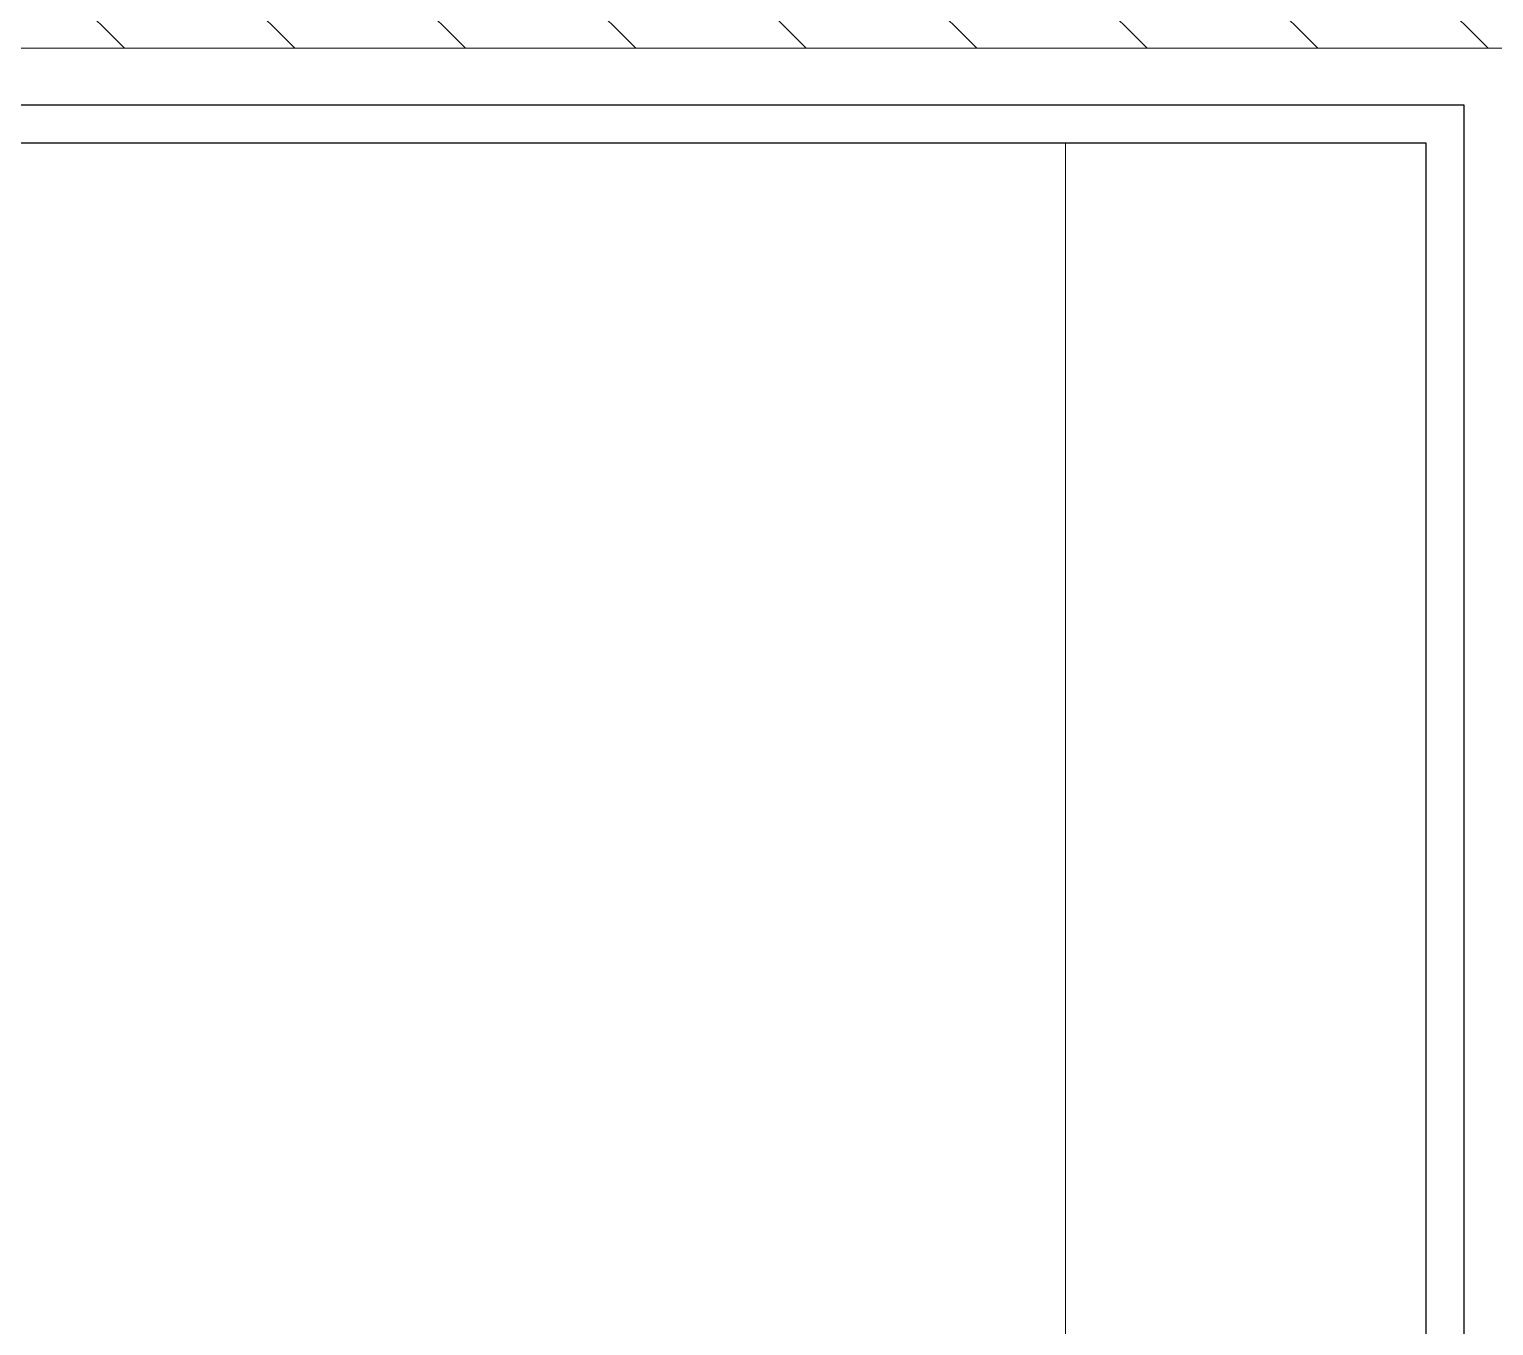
# Model space of a CAD drawing. Header units: millimetres. Extents: x -343543 to 400519, y -115663 to 104219.
# Drawn here: x -330561.4 to -330175.7, y 9653.5 to 9995 of the extents above; entities that cross this region are included whole.
import ezdxf

# ---------------------------------------------------------------- set-up
doc = ezdxf.new("R2010")
doc.units = ezdxf.units.MM
for name, color, linetype, lineweight in [('A-SYMBOLS', 10, 'Continuous', 13), ('XREF MAT BANG TUONG XAY$0$01.Xref _MB T1$0$A-FURN', 8, 'Continuous', 5), ('XREF MAT BANG TUONG XAY$0$01.Xref _MB T1$0$A-TEXT', 8, 'Continuous', 25), ('XREF MAT BANG TUONG XAY$0$A-WALL-INT', 8, 'Continuous', 9)]:
    doc.layers.add(name, color=color, linetype=linetype, lineweight=lineweight)
for name, color, linetype in [('XREF MAT BANG TUONG XAY$0$A-FNSH', 8, 'Continuous'), ('XREF MAT BANG TUONG XAY$0$A-FURN', 8, 'Continuous'), ('XREF MAT BANG TUONG XAY$0$A-PATT', 8, 'Continuous')]:
    doc.layers.add(name, color=color, linetype=linetype)

# ---------------------------------------------------------------- blocks, each defined once
blk = doc.blocks.new('*U226')
at = {"layer": 'XREF MAT BANG TUONG XAY$0$A-PATT'}
h = blk.add_hatch(dxfattribs=at)
h.set_pattern_fill('ANSI31', color=8, scale=10)
h.set_pattern_definition([(45, (36791.79, -11293.564), (-22.45064, 22.45064), [])])
h.paths.add_polyline_path([(-38.7, 47.5), (1306.3, 47.5), (1306.3, -162.5), (-38.7, -162.5)])
at = {"layer": 'XREF MAT BANG TUONG XAY$0$A-WALL-INT', "color": 8}
blk.add_lwpolyline([(-38.7, 47.5), (1306.3, 47.5), (1306.3, -162.5), (-38.7, -162.5)], close=True, dxfattribs=at)
blk = doc.blocks.new('XREF MAT BANG TUONG XAY$0$01.Xref _MB T1$0$Phong tam')
at = {"layer": 'XREF MAT BANG TUONG XAY$0$01.Xref _MB T1$0$A-FURN', "color": 8, "elevation": 0}
blk.add_lwpolyline([(-330, 6965), (-235, 6965), (-235, 5980), (-330, 5980)], close=True, dxfattribs=at)
at = {"layer": 'XREF MAT BANG TUONG XAY$0$A-FURN', "color": 8, "xscale": -1}
blk.add_blockref('*U226', (-248.7, 7152.5), dxfattribs=at)
blk = doc.blocks.new('01.Xref _MB T1')
at = {"layer": 'XREF MAT BANG TUONG XAY$0$01.Xref _MB T1$0$A-TEXT', "color": 8}
blk.add_blockref('XREF MAT BANG TUONG XAY$0$01.Xref _MB T1$0$Phong tam', (8605.00011, 2999.99999), dxfattribs=at)
at = {"layer": 'XREF MAT BANG TUONG XAY$0$A-FNSH', "color": 8}
for points in [[(6820.00011, 4479.99998), (8370.00011, 4480.00014), (8370.00011, 5459.99999), (7175.00045, 5459.99999), (7175.00045, 5604.99999), (8370.00011, 5604.99999), (8370.00011, 6584.99999), (7175.00011, 6584.99999), (7175.00011, 6729.99999), (8370.00011, 6729.99999), (8370.00011, 7709.99999), (7175.0007, 7709.99999), (7175.0007, 7854.99999), (8370.00011, 7854.99999), (8370.00011, 8834.99999), (7175.00074, 8834.99999), (7175.00074, 8979.99999), (8369.99998, 8980.00015), (8369.99087, 9964.99999), (7025.00011, 9964.99999), (7025.00011, 10224.99999), (8379.98706, 10224.99999)], [(6830.00011, 4469.99998), (8380.00011, 4470.00014), (8380.00011, 5469.99999), (7185.00045, 5469.99999), (7185.00045, 5594.99999), (8380.00011, 5594.99999), (8380.00011, 6594.99999), (7185.00011, 6594.99999), (7185.00011, 6719.99999), (8380.00011, 6719.99999), (8380.00011, 7719.99999), (7185.0007, 7719.99999), (7185.0007, 7844.99999), (8380.00011, 7844.99999), (8380.00011, 8844.99999), (7185.00074, 8844.99999), (7185.00074, 8969.99999), (8380.00007, 8970.00015), (8379.99078, 9974.99999), (7035.00011, 9974.99999), (7035.00011, 10214.99999), (8379.98522, 10214.99999)]]:
    blk.add_lwpolyline(points, dxfattribs=at)

msp = doc.modelspace()

# ---------------------------------------------------------------- block references
at = {"layer": 'A-SYMBOLS'}
msp.add_blockref('01.Xref _MB T1', (-338563.48, 0), dxfattribs=at)

doc.saveas('drawing.dxf')
